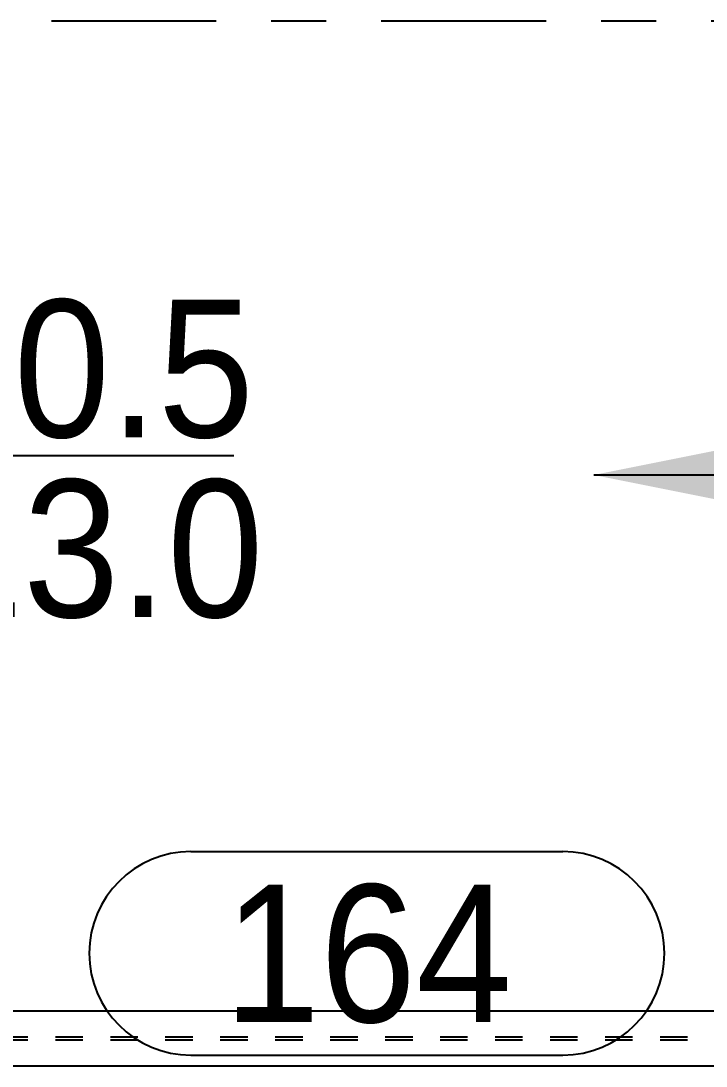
# Model space of a CAD drawing. Header units: millimetres. Extents: x 0 to 594, y 0 to 420.
# Drawn here: x 380.15 to 392.62, y 135.79 to 154.79 of the extents above; entities that cross this region are included whole.
import ezdxf

# ---------------------------------------------------------------- set-up
doc = ezdxf.new("R2010")
doc.units = ezdxf.units.MM
doc.header["$MEASUREMENT"] = 0
for name, pattern in [('XKITLINE00', [0]), ('XKITLINE03', [6, 3, -1, 1, -1]), ('XKITLINE04', [3, 0.5, -0.5, 0.5, -0.5, 0.5, -0.5])]:
    doc.linetypes.add(name, pattern=pattern)
for name, color, linetype in [('grid', 7, 'Continuous'), ('mark', 7, 'Continuous'), ('part1', 7, 'Continuous'), ('text', 7, 'Continuous')]:
    doc.layers.add(name, color=color, linetype=linetype)
doc.styles.add('STYLE_1', font='arial.ttf', dxfattribs={"height": 0.2})

# ---------------------------------------------------------------- blocks, each defined once
blk = doc.blocks.new('*D3366')
at = {"layer": 'grid', "color": 4, "linetype": 'XKITLINE03'}
blk.add_line((1247.14, 1693.943), (1630.763, 1693.943), dxfattribs=at)
blk = doc.blocks.new('*D3386')
at = {"layer": 'part1', "color": 0, "linetype": 'XKITLINE00'}
for p, q in [((1568.713, 1675.443), (1567.913, 1676.843)), ((1567.913, 1676.843), (1569.513, 1676.843)), ((1569.513, 1676.843), (1568.713, 1675.443)), ((1536.913, 1675.943), (1536.913, 1674.943)), ((1571.713, 1675.943), (1536.913, 1675.943)), ((1571.713, 1675.943), (1571.713, 1674.943)), ((1571.713, 1674.943), (1536.913, 1674.943))]:
    blk.add_line(p, q, dxfattribs=at)
at = {"layer": 'part1', "color": 2, "linetype": 'XKITLINE04'}
for p, q in [((1571.713, 1675.47), (1536.913, 1675.47)), ((1571.713, 1675.415), (1536.913, 1675.415))]:
    blk.add_line(p, q, dxfattribs=at)
at = {"layer": 'part1', "color": 0, "linetype": 'XKITLINE00'}
blk.add_circle((1568.713, 1676.343), 1, dxfattribs=at)
at = {"layer": 'part1', "color": 0}
blk.add_solid([(1567.913, 1676.843), (1569.513, 1676.843), (1567.913, 1676.843), (1568.713, 1675.443)], dxfattribs=at)
blk = doc.blocks.new('*D3778')
at = {"layer": 'text', "color": 1, "style": 'STYLE_1', "width": 0.9}
blk.add_text('TO13.0', height=2.5, dxfattribs=at).set_placement((1540.515, 1683.105))
blk = doc.blocks.new('*D3779')
at = {"layer": 'text', "color": 1, "linetype": 'XKITLINE00'}
blk.add_line((1557.006, 1685.689), (1569.893, 1685.689), dxfattribs=at)
at = {"layer": 'text', "color": 1}
blk.add_solid([(1557.006, 1685.689), (1559.506, 1686.189), (1557.006, 1685.689), (1559.506, 1685.189)], dxfattribs=at)
at = {"layer": 'text', "color": 1, "style": 'STYLE_1', "width": 0.9}
blk.add_text('FR13.0', height=2.5, dxfattribs=at).set_placement((1559.676, 1686.201))
blk = doc.blocks.new('*D3780')
at = {"layer": 'text', "color": 1, "linetype": 'XKITLINE00'}
blk.add_line((1537.712, 1686.042), (1550.461, 1686.042), dxfattribs=at)
at = {"layer": 'text', "color": 1}
blk.add_solid([(1537.712, 1686.042), (1540.212, 1686.542), (1537.712, 1686.042), (1540.212, 1685.542)], dxfattribs=at)
at = {"layer": 'text', "color": 1, "style": 'STYLE_1', "width": 0.9}
blk.add_text('FR10.5', height=2.5, dxfattribs=at).set_placement((1540.52, 1686.375))
blk = doc.blocks.new('*D3794')
at = {"layer": 'mark', "color": 1, "linetype": 'XKITLINE00'}
for p, q in [((1549.679, 1678.843), (1556.442, 1678.843)), ((1549.679, 1675.143), (1556.442, 1675.143))]:
    blk.add_line(p, q, dxfattribs=at)
for centre, start, end in [((1549.679, 1676.993), 90, -90), ((1556.442, 1676.993), -90, 90)]:
    blk.add_arc(centre, 1.85, start, end, dxfattribs=at)
at = {"layer": 'mark', "color": 1, "style": 'STYLE_1', "width": 0.9}
blk.add_text('164', height=2.5, dxfattribs=at).set_placement((1550.279, 1675.743))

msp = doc.modelspace()

# ---------------------------------------------------------------- block references
at = {"layer": 'grid'}
msp.add_blockref('*D3366', (-1166.435, -1539.151), dxfattribs=at)
at = {"layer": 'mark'}
msp.add_blockref('*D3794', (-1166.435, -1539.151), dxfattribs=at)
at = {"layer": 'part1'}
msp.add_blockref('*D3386', (-1166.435, -1539.151), dxfattribs=at)
at = {"layer": 'text'}
for name in ['*D3780', '*D3779', '*D3778']:
    msp.add_blockref(name, (-1166.435, -1539.151), dxfattribs=at)

doc.saveas('drawing.dxf')
